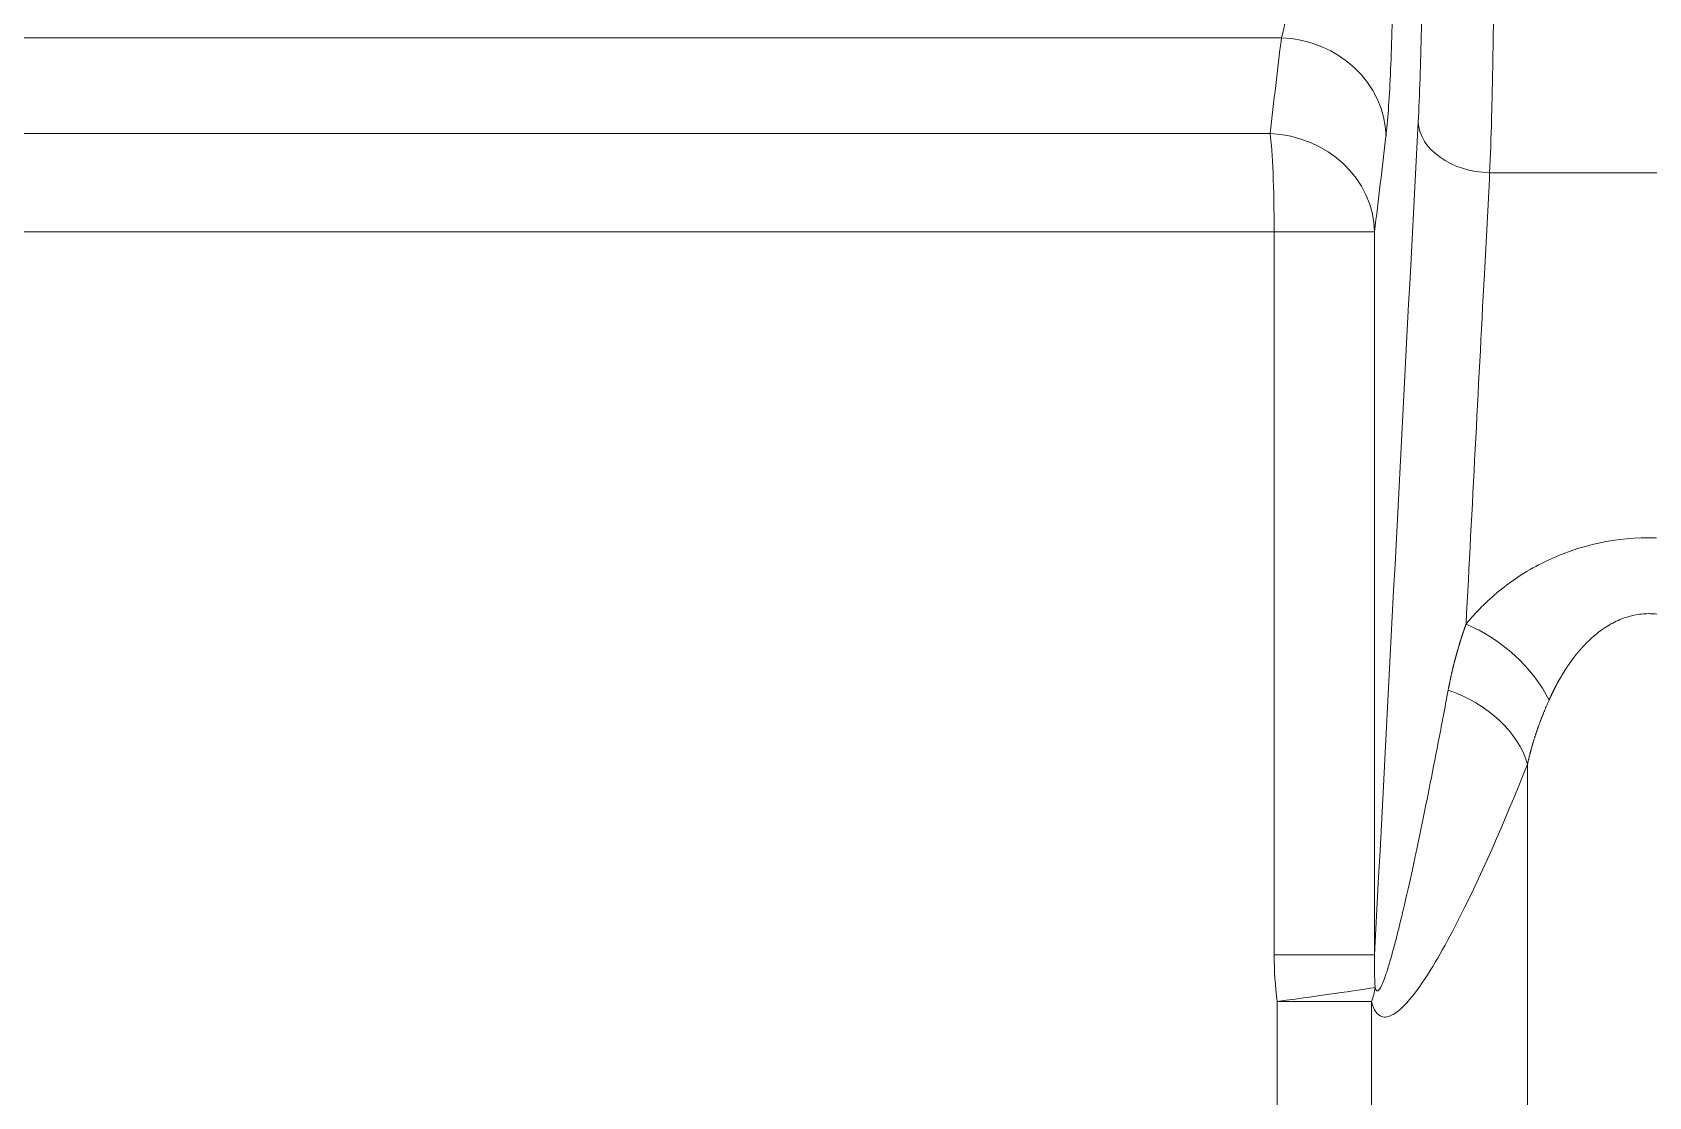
# Model space of a CAD drawing. Header units: millimetres. Extents: x 4664 to 8864, y -38 to 2932.
# Drawn here: x 7849.87 to 7869.52, y 1849.06 to 1862 of the extents above; entities that cross this region are included whole.
import ezdxf

# ---------------------------------------------------------------- set-up
doc = ezdxf.new("R2010")
doc.units = ezdxf.units.MM

msp = doc.modelspace()

# ---------------------------------------------------------------- linework, layer by layer
at = {"lineweight": 5}
for p, q in [((7865.057, 1861.933), (7809.648, 1861.933)), ((7864.92, 1860.768), (7812.983, 1860.768)), ((7812.571, 1859.573), (7866.19, 1859.573)), ((7864.969, 1859.573), (7864.969, 1850.783)), ((7866.19, 1850.783), (7866.19, 1859.573)), ((7868.051, 1823.71), (7868.051, 1853.103)), ((7864.969, 1850.783), (7866.19, 1850.783)), ((7865.007, 1850.215), (7865.007, 1848.517)), ((7865.007, 1850.215), (7866.152, 1850.215)), ((7866.152, 1848.517), (7866.152, 1850.215))]:
    msp.add_line(p, q, dxfattribs=at)
at = {"lineweight": 5, "extrusion": (0, 0, -1)}
for centre, major_axis, ratio, start_param, end_param in [((7865.025, 1860.738), (-1.297, 0.155), 0.914458, 1.486226, 3.011903), ((7867.59, 1860.907), (0.869, -0.046), 0.706622, 1.533781, 3.067562), ((7864.886, 1859.573), (0, -1.306), 0.063553, 3.557424, 4.712389), ((7864.886, 1859.573), (1.297, -0.155), 0.914527, 4.629402, 6.153446), ((7867.303, 1853.88), (1.01, -0.828), 0.611644, 4.247318, 5.353044), ((7866.824, 1853.103), (1.212, -0.485), 0.71441, 4.642637, 5.772482), ((7864.924, 1850.215), (1.294, 0.177), 0.008558, 0.183781, 1.508308), ((7864.924, 1850.215), (1.258, 0.351), 0.593796, 0.229116, 0.439042)]:
    msp.add_ellipse(centre, major_axis=major_axis, ratio=ratio, start_param=start_param, end_param=end_param, dxfattribs=at)
at = {"lineweight": 5}
for points, knots in [([(7867.59, 1866.448), (7867.607, 1866.043), (7867.621, 1865.556), (7867.634, 1864.77), (7867.638, 1864.496), (7867.643, 1863.934), (7867.644, 1863.652), (7867.644, 1863.084), (7867.643, 1862.796), (7867.638, 1862.238), (7867.634, 1861.967), (7867.625, 1861.44), (7867.62, 1861.186), (7867.606, 1860.714), (7867.599, 1860.495), (7867.59, 1860.292)], [0, 0, 0, 0, 0.25, 0.25, 0.375, 0.375, 0.5, 0.5, 0.625, 0.625, 0.75, 0.75, 0.875, 0.875, 1, 1, 1, 1]), ([(7866.721, 1860.907), (7866.729, 1861.07), (7866.737, 1861.245), (7866.75, 1861.622), (7866.756, 1861.826), (7866.765, 1862.247), (7866.768, 1862.464), (7866.773, 1862.911), (7866.774, 1863.141), (7866.774, 1863.823), (7866.77, 1864.281), (7866.751, 1865.119), (7866.738, 1865.507), (7866.721, 1865.832)], [0, 0, 0, 0, 0.125, 0.125, 0.25, 0.25, 0.375, 0.375, 0.5, 0.5, 0.75, 0.75, 1, 1, 1, 1]), ([(7866.329, 1860.738), (7866.35, 1860.91), (7866.368, 1861.165), (7866.39, 1861.647), (7866.396, 1861.82), (7866.407, 1862.192), (7866.411, 1862.391), (7866.42, 1863.001), (7866.421, 1863.435), (7866.416, 1864.06), (7866.412, 1864.267), (7866.404, 1864.657), (7866.399, 1864.842), (7866.392, 1865.017)], [0, 0, 0, 0, 0.25, 0.25, 0.375, 0.375, 0.5, 0.5, 0.75, 0.75, 0.875, 0.875, 1, 1, 1, 1]), ([(7865.15, 1864.269), (7865.155, 1864.221), (7865.159, 1864.171), (7865.167, 1864.067), (7865.17, 1864.014), (7865.177, 1863.906), (7865.179, 1863.851), (7865.183, 1863.739), (7865.185, 1863.682), (7865.188, 1863.567), (7865.189, 1863.51), (7865.19, 1863.395), (7865.19, 1863.337), (7865.189, 1863.223), (7865.188, 1863.166), (7865.186, 1863.082), (7865.185, 1863.054), (7865.184, 1863.012), (7865.183, 1862.991), (7865.183, 1862.967), (7865.182, 1862.955), (7865.182, 1862.949), (7865.182, 1862.946), (7865.182, 1862.945), (7865.182, 1862.944), (7865.182, 1862.944), (7865.182, 1862.943), (7865.179, 1862.889), (7865.177, 1862.836), (7865.171, 1862.73), (7865.167, 1862.678), (7865.16, 1862.577), (7865.155, 1862.527), (7865.148, 1862.454), (7865.146, 1862.431), (7865.142, 1862.396), (7865.14, 1862.378), (7865.138, 1862.358), (7865.137, 1862.348), (7865.136, 1862.343), (7865.136, 1862.341), (7865.136, 1862.34), (7865.135, 1862.339), (7865.135, 1862.339), (7865.135, 1862.339), (7865.135, 1862.339), (7865.135, 1862.338), (7865.135, 1862.338), (7865.13, 1862.299), (7865.125, 1862.26), (7865.114, 1862.184), (7865.107, 1862.148), (7865.094, 1862.079), (7865.087, 1862.047), (7865.073, 1861.986), (7865.065, 1861.958), (7865.057, 1861.933)], [0, 0, 0, 0, 0.0625, 0.0625, 0.125, 0.125, 0.1875, 0.1875, 0.25, 0.25, 0.3125, 0.3125, 0.375, 0.375, 0.4375, 0.4375, 0.46875, 0.46875, 0.484375, 0.492187, 0.496094, 0.498047, 0.499023, 0.499512, 0.499756, 0.499756, 0.5, 0.5, 0.5625, 0.5625, 0.625, 0.625, 0.6875, 0.6875, 0.71875, 0.71875, 0.734375, 0.742187, 0.746094, 0.748047, 0.749023, 0.749512, 0.749756, 0.749878, 0.749939, 0.749969, 0.749969, 0.75, 0.75, 0.8125, 0.8125, 0.875, 0.875, 0.9375, 0.9375, 1, 1, 1, 1]), ([(7867.59, 1860.292), (7867.569, 1859.881), (7867.547, 1859.471), (7867.451, 1857.642), (7867.377, 1856.223), (7867.303, 1854.804)], [0, 0, 0, 0, 0.224212, 0.224212, 1, 1, 1, 1]), ([(7871.745, 1854.804), (7871.51, 1855.091), (7871.208, 1855.348), (7870.447, 1855.736), (7869.99, 1855.855), (7869.051, 1855.854), (7868.598, 1855.735), (7868.031, 1855.446), (7867.859, 1855.331), (7867.555, 1855.083), (7867.42, 1854.947), (7867.303, 1854.804)], [0, 0, 0, 0, 0.25, 0.25, 0.5, 0.5, 0.75, 0.75, 0.875, 0.875, 1, 1, 1, 1]), ([(7867.303, 1854.804), (7867.302, 1854.801), (7867.299, 1854.795), (7867.296, 1854.785), (7867.293, 1854.776), (7867.29, 1854.767), (7867.286, 1854.758), (7867.283, 1854.748), (7867.28, 1854.739), (7867.277, 1854.73), (7867.274, 1854.721), (7867.271, 1854.711), (7867.268, 1854.702), (7867.264, 1854.693), (7867.261, 1854.684), (7867.258, 1854.674), (7867.255, 1854.665), (7867.252, 1854.656), (7867.249, 1854.646), (7867.246, 1854.637), (7867.243, 1854.628), (7867.24, 1854.619), (7867.237, 1854.609), (7867.234, 1854.6), (7867.232, 1854.591), (7867.229, 1854.581), (7867.226, 1854.572), (7867.223, 1854.563), (7867.22, 1854.553), (7867.217, 1854.544), (7867.215, 1854.535), (7867.212, 1854.525), (7867.209, 1854.516), (7867.206, 1854.507), (7867.204, 1854.497), (7867.201, 1854.488), (7867.198, 1854.478), (7867.195, 1854.469), (7867.193, 1854.46), (7867.19, 1854.45), (7867.188, 1854.441), (7867.185, 1854.432), (7867.182, 1854.422), (7867.18, 1854.413), (7867.177, 1854.403), (7867.175, 1854.394), (7867.172, 1854.384), (7867.17, 1854.375), (7867.167, 1854.366), (7867.165, 1854.356), (7867.162, 1854.347), (7867.16, 1854.337), (7867.157, 1854.328), (7867.155, 1854.318), (7867.153, 1854.309), (7867.15, 1854.299), (7867.148, 1854.29), (7867.146, 1854.28), (7867.143, 1854.271), (7867.141, 1854.261), (7867.139, 1854.252), (7867.136, 1854.242), (7867.134, 1854.233), (7867.132, 1854.223), (7867.13, 1854.214), (7867.128, 1854.204), (7867.125, 1854.194), (7867.123, 1854.185), (7867.121, 1854.175), (7867.119, 1854.166), (7867.117, 1854.156), (7867.115, 1854.146), (7867.113, 1854.137), (7867.111, 1854.127), (7867.109, 1854.117), (7867.107, 1854.108), (7867.105, 1854.098), (7867.103, 1854.089), (7867.101, 1854.079), (7867.099, 1854.069), (7867.097, 1854.059), (7867.095, 1854.05), (7867.093, 1854.04), (7867.091, 1854.03), (7867.089, 1854.021), (7867.087, 1854.011), (7867.086, 1854.004), (7867.086, 1854.001)], [0, 0, 0, 0, 0.011484, 0.022975, 0.034471, 0.045974, 0.057482, 0.068997, 0.080518, 0.092045, 0.103579, 0.115118, 0.126664, 0.138216, 0.149775, 0.16134, 0.172911, 0.184488, 0.196072, 0.207662, 0.219259, 0.230862, 0.242472, 0.254088, 0.265711, 0.27734, 0.288976, 0.300619, 0.312268, 0.323924, 0.335586, 0.347255, 0.358931, 0.370614, 0.382303, 0.393999, 0.405702, 0.417412, 0.429128, 0.440852, 0.452582, 0.46432, 0.476064, 0.487815, 0.499573, 0.511338, 0.52311, 0.53489, 0.546676, 0.558469, 0.57027, 0.582077, 0.593892, 0.605714, 0.617543, 0.629379, 0.641223, 0.653074, 0.664932, 0.676797, 0.68867, 0.70055, 0.712437, 0.724332, 0.736234, 0.748144, 0.760061, 0.771986, 0.783918, 0.795857, 0.807805, 0.819759, 0.831722, 0.843691, 0.855669, 0.867654, 0.879647, 0.891647, 0.903655, 0.915671, 0.927695, 0.939726, 0.951765, 0.963812, 0.975867, 0.98793, 1, 1, 1, 1]), ([(7868.312, 1853.88), (7868.313, 1853.883), (7868.316, 1853.888), (7868.319, 1853.895), (7868.322, 1853.902), (7868.326, 1853.909), (7868.329, 1853.917), (7868.332, 1853.924), (7868.335, 1853.931), (7868.339, 1853.938), (7868.342, 1853.945), (7868.346, 1853.952), (7868.349, 1853.959), (7868.352, 1853.966), (7868.356, 1853.973), (7868.359, 1853.98), (7868.362, 1853.987), (7868.366, 1853.994), (7868.369, 1854.001), (7868.373, 1854.008), (7868.376, 1854.014), (7868.38, 1854.021), (7868.383, 1854.028), (7868.387, 1854.035), (7868.39, 1854.041), (7868.394, 1854.048), (7868.397, 1854.055), (7868.401, 1854.061), (7868.404, 1854.068), (7868.408, 1854.075), (7868.411, 1854.081), (7868.415, 1854.088), (7868.418, 1854.094), (7868.422, 1854.101), (7868.425, 1854.107), (7868.429, 1854.113), (7868.433, 1854.12), (7868.436, 1854.126), (7868.44, 1854.132), (7868.443, 1854.139), (7868.447, 1854.145), (7868.451, 1854.151), (7868.454, 1854.158), (7868.458, 1854.164), (7868.461, 1854.17), (7868.465, 1854.176), (7868.469, 1854.182), (7868.472, 1854.188), (7868.476, 1854.194), (7868.48, 1854.2), (7868.483, 1854.206), (7868.487, 1854.212), (7868.491, 1854.218), (7868.495, 1854.224), (7868.498, 1854.23), (7868.502, 1854.236), (7868.506, 1854.242), (7868.51, 1854.248), (7868.513, 1854.254), (7868.517, 1854.26), (7868.521, 1854.265), (7868.525, 1854.271), (7868.528, 1854.277), (7868.532, 1854.282), (7868.536, 1854.288), (7868.54, 1854.294), (7868.543, 1854.299), (7868.547, 1854.305), (7868.551, 1854.31), (7868.555, 1854.316), (7868.559, 1854.321), (7868.563, 1854.327), (7868.566, 1854.332), (7868.57, 1854.338), (7868.574, 1854.343), (7868.578, 1854.349), (7868.582, 1854.354), (7868.586, 1854.359), (7868.589, 1854.364), (7868.593, 1854.37), (7868.597, 1854.375), (7868.601, 1854.38), (7868.605, 1854.385), (7868.609, 1854.39), (7868.613, 1854.396), (7868.617, 1854.401), (7868.621, 1854.406), (7868.625, 1854.411), (7868.628, 1854.416), (7868.632, 1854.421), (7868.636, 1854.426), (7868.64, 1854.431), (7868.644, 1854.436), (7868.648, 1854.441), (7868.652, 1854.445), (7868.656, 1854.45), (7868.66, 1854.455), (7868.664, 1854.46), (7868.668, 1854.465), (7868.672, 1854.469), (7868.676, 1854.474), (7868.68, 1854.479), (7868.684, 1854.483), (7868.688, 1854.488), (7868.692, 1854.493), (7868.696, 1854.497), (7868.7, 1854.502), (7868.704, 1854.506), (7868.708, 1854.511), (7868.712, 1854.515), (7868.716, 1854.52), (7868.72, 1854.524), (7868.724, 1854.529), (7868.728, 1854.533), (7868.732, 1854.537), (7868.736, 1854.542), (7868.74, 1854.546), (7868.744, 1854.55), (7868.748, 1854.554), (7868.752, 1854.559), (7868.78, 1854.588), (7868.834, 1854.64), (7868.916, 1854.708), (7869, 1854.767), (7869.085, 1854.818), (7869.172, 1854.859), (7869.259, 1854.891), (7869.347, 1854.914), (7869.434, 1854.928), (7869.494, 1854.931), (7869.55, 1854.931), (7869.603, 1854.929), (7869.682, 1854.918), (7869.761, 1854.899), (7869.84, 1854.873), (7869.918, 1854.84), (7869.996, 1854.799), (7870.072, 1854.751), (7870.147, 1854.695), (7870.221, 1854.632), (7870.271, 1854.584), (7870.3, 1854.554), (7870.308, 1854.545), (7870.317, 1854.537), (7870.325, 1854.528), (7870.333, 1854.519), (7870.341, 1854.509), (7870.35, 1854.5), (7870.358, 1854.491), (7870.366, 1854.481), (7870.374, 1854.472), (7870.382, 1854.462), (7870.39, 1854.452), (7870.398, 1854.442), (7870.407, 1854.432), (7870.415, 1854.422), (7870.423, 1854.412), (7870.431, 1854.401), (7870.439, 1854.391), (7870.447, 1854.38), (7870.455, 1854.37), (7870.463, 1854.359), (7870.47, 1854.348), (7870.478, 1854.337), (7870.486, 1854.326), (7870.494, 1854.314), (7870.502, 1854.303), (7870.51, 1854.292), (7870.517, 1854.28), (7870.525, 1854.268), (7870.533, 1854.256), (7870.541, 1854.244), (7870.548, 1854.232), (7870.556, 1854.22), (7870.563, 1854.208), (7870.571, 1854.196), (7870.579, 1854.183), (7870.586, 1854.171), (7870.594, 1854.158), (7870.601, 1854.145), (7870.608, 1854.132), (7870.616, 1854.119), (7870.623, 1854.106), (7870.63, 1854.093), (7870.638, 1854.079), (7870.645, 1854.066), (7870.652, 1854.052), (7870.659, 1854.039), (7870.666, 1854.025), (7870.674, 1854.011), (7870.681, 1853.997), (7870.688, 1853.983), (7870.695, 1853.968), (7870.701, 1853.954), (7870.708, 1853.939), (7870.715, 1853.925), (7870.722, 1853.91), (7870.729, 1853.895), (7870.733, 1853.885), (7870.736, 1853.88)], [0, 0, 0, 0, 0.002475, 0.004943, 0.007405, 0.00986, 0.012308, 0.014749, 0.017185, 0.019613, 0.022035, 0.02445, 0.026859, 0.029261, 0.031656, 0.034045, 0.036427, 0.038803, 0.041172, 0.043535, 0.045891, 0.04824, 0.050583, 0.052919, 0.055249, 0.057572, 0.059889, 0.062199, 0.064503, 0.0668, 0.069091, 0.071375, 0.073652, 0.075924, 0.078188, 0.080446, 0.082698, 0.084943, 0.087182, 0.089414, 0.09164, 0.09386, 0.096073, 0.098279, 0.100479, 0.102673, 0.10486, 0.107041, 0.109215, 0.111383, 0.113545, 0.1157, 0.117849, 0.119991, 0.122127, 0.124257, 0.12638, 0.128497, 0.130608, 0.132712, 0.13481, 0.136902, 0.138988, 0.141067, 0.143139, 0.145206, 0.147266, 0.14932, 0.151368, 0.153409, 0.155444, 0.157473, 0.159496, 0.161512, 0.163522, 0.165526, 0.167524, 0.169515, 0.171501, 0.17348, 0.175453, 0.17742, 0.17938, 0.181335, 0.183283, 0.185225, 0.187162, 0.189091, 0.191015, 0.192933, 0.194845, 0.19675, 0.19865, 0.200543, 0.202431, 0.204312, 0.206188, 0.208057, 0.20992, 0.211778, 0.213629, 0.215474, 0.217314, 0.219147, 0.220975, 0.222796, 0.224612, 0.226421, 0.228225, 0.230023, 0.231815, 0.233601, 0.235381, 0.237156, 0.238924, 0.240687, 0.242444, 0.244195, 0.24594, 0.24768, 0.249413, 0.282469, 0.313857, 0.343696, 0.372124, 0.399303, 0.425415, 0.450668, 0.47529, 0.499526, 0.499992, 0.521832, 0.543962, 0.566565, 0.589811, 0.613859, 0.638851, 0.664914, 0.69216, 0.720687, 0.750581, 0.754142, 0.757728, 0.761339, 0.764974, 0.768634, 0.772319, 0.776029, 0.779763, 0.783523, 0.787308, 0.791118, 0.794954, 0.798815, 0.802701, 0.806614, 0.810551, 0.814515, 0.818504, 0.82252, 0.826561, 0.830628, 0.834722, 0.838842, 0.842988, 0.84716, 0.851359, 0.855584, 0.859836, 0.864114, 0.868419, 0.872751, 0.877109, 0.881495, 0.885907, 0.890346, 0.894812, 0.899305, 0.903826, 0.908373, 0.912948, 0.91755, 0.922179, 0.926836, 0.93152, 0.936232, 0.940971, 0.945737, 0.950531, 0.955353, 0.960203, 0.96508, 0.969985, 0.974918, 0.979878, 0.984867, 0.989883, 0.994928, 1, 1, 1, 1]), ([(7867.086, 1854.001), (7867.044, 1853.779), (7867.004, 1853.568), (7866.927, 1853.168), (7866.89, 1852.98), (7866.819, 1852.627), (7866.785, 1852.461), (7866.737, 1852.229), (7866.722, 1852.155), (7866.699, 1852.047), (7866.688, 1851.995), (7866.675, 1851.935), (7866.668, 1851.906), (7866.665, 1851.891), (7866.664, 1851.884), (7866.663, 1851.88), (7866.662, 1851.878), (7866.662, 1851.877), (7866.662, 1851.877), (7866.662, 1851.877), (7866.662, 1851.877), (7866.662, 1851.876), (7866.662, 1851.876), (7866.662, 1851.876), (7866.662, 1851.876), (7866.662, 1851.876), (7866.618, 1851.672), (7866.577, 1851.49), (7866.519, 1851.247), (7866.501, 1851.171), (7866.475, 1851.066), (7866.462, 1851.015), (7866.448, 1850.959), (7866.44, 1850.931), (7866.437, 1850.918), (7866.435, 1850.911), (7866.434, 1850.908), (7866.434, 1850.907), (7866.434, 1850.906), (7866.434, 1850.905), (7866.434, 1850.905), (7866.434, 1850.905), (7866.433, 1850.905), (7866.433, 1850.905), (7866.433, 1850.905), (7866.433, 1850.905), (7866.433, 1850.905), (7866.433, 1850.905), (7866.402, 1850.785), (7866.373, 1850.685), (7866.321, 1850.523), (7866.299, 1850.461), (7866.259, 1850.375), (7866.242, 1850.351), (7866.215, 1850.341), (7866.204, 1850.355), (7866.197, 1850.387)], [0, 0, 0, 0, 0.125, 0.125, 0.25, 0.25, 0.375, 0.375, 0.4375, 0.4375, 0.46875, 0.484375, 0.492187, 0.496094, 0.498047, 0.499023, 0.499512, 0.499756, 0.499878, 0.499939, 0.499969, 0.499985, 0.499992, 0.499996, 0.499996, 0.5, 0.5, 0.625, 0.625, 0.6875, 0.6875, 0.71875, 0.734375, 0.742187, 0.746094, 0.748047, 0.749023, 0.749512, 0.749756, 0.749878, 0.749939, 0.749969, 0.749985, 0.749992, 0.749996, 0.749998, 0.749998, 0.75, 0.75, 0.8125, 0.8125, 0.875, 0.875, 0.9375, 0.9375, 1, 1, 1, 1]), ([(7868.051, 1853.103), (7868.052, 1853.106), (7868.053, 1853.112), (7868.055, 1853.121), (7868.057, 1853.13), (7868.059, 1853.139), (7868.061, 1853.148), (7868.064, 1853.157), (7868.066, 1853.166), (7868.068, 1853.176), (7868.07, 1853.185), (7868.072, 1853.194), (7868.075, 1853.204), (7868.077, 1853.213), (7868.079, 1853.222), (7868.082, 1853.232), (7868.084, 1853.241), (7868.087, 1853.251), (7868.089, 1853.261), (7868.092, 1853.27), (7868.095, 1853.28), (7868.097, 1853.29), (7868.1, 1853.3), (7868.103, 1853.309), (7868.106, 1853.319), (7868.108, 1853.329), (7868.111, 1853.339), (7868.114, 1853.349), (7868.117, 1853.359), (7868.12, 1853.37), (7868.123, 1853.38), (7868.126, 1853.39), (7868.13, 1853.4), (7868.133, 1853.411), (7868.136, 1853.421), (7868.139, 1853.431), (7868.143, 1853.442), (7868.146, 1853.452), (7868.15, 1853.463), (7868.153, 1853.474), (7868.157, 1853.484), (7868.16, 1853.495), (7868.164, 1853.505), (7868.167, 1853.515), (7868.171, 1853.526), (7868.175, 1853.537), (7868.179, 1853.548), (7868.183, 1853.559), (7868.187, 1853.57), (7868.191, 1853.582), (7868.195, 1853.594), (7868.2, 1853.606), (7868.204, 1853.619), (7868.209, 1853.631), (7868.214, 1853.644), (7868.219, 1853.657), (7868.224, 1853.67), (7868.23, 1853.684), (7868.235, 1853.698), (7868.241, 1853.712), (7868.246, 1853.726), (7868.252, 1853.74), (7868.258, 1853.755), (7868.264, 1853.77), (7868.271, 1853.785), (7868.277, 1853.8), (7868.284, 1853.816), (7868.291, 1853.832), (7868.298, 1853.848), (7868.305, 1853.864), (7868.31, 1853.875), (7868.312, 1853.88)], [0, 0, 0, 0, 0.011212, 0.02249, 0.033833, 0.045243, 0.056718, 0.06826, 0.079867, 0.091541, 0.103281, 0.115086, 0.126958, 0.138895, 0.150899, 0.162969, 0.175105, 0.187307, 0.199575, 0.211909, 0.224309, 0.236775, 0.249307, 0.261906, 0.274571, 0.287301, 0.300098, 0.312962, 0.325891, 0.338886, 0.351948, 0.365076, 0.37827, 0.39153, 0.404857, 0.41825, 0.431709, 0.445234, 0.458825, 0.472483, 0.486207, 0.499997, 0.513017, 0.526338, 0.539961, 0.553885, 0.568111, 0.582639, 0.597468, 0.612598, 0.62803, 0.643764, 0.659799, 0.676135, 0.692774, 0.709714, 0.726955, 0.744498, 0.762342, 0.780488, 0.798936, 0.817685, 0.836736, 0.856089, 0.875743, 0.895698, 0.915955, 0.936514, 0.957375, 0.978536, 1, 1, 1, 1]), ([(7866.152, 1850.215), (7866.181, 1850.108), (7866.228, 1850.051), (7866.322, 1850.016), (7866.369, 1850.031), (7866.507, 1850.109), (7866.595, 1850.208), (7866.85, 1850.541), (7867.01, 1850.824), (7867.477, 1851.721), (7867.768, 1852.396), (7868.051, 1853.103)], [0, 0, 0, 0, 0.0625, 0.0625, 0.125, 0.125, 0.25, 0.25, 0.5, 0.5, 1, 1, 1, 1]), ([(7866.197, 1850.387), (7866.197, 1850.39), (7866.196, 1850.397), (7866.196, 1850.407), (7866.195, 1850.417), (7866.195, 1850.427), (7866.194, 1850.437), (7866.194, 1850.447), (7866.193, 1850.457), (7866.193, 1850.468), (7866.192, 1850.478), (7866.192, 1850.489), (7866.192, 1850.5), (7866.191, 1850.511), (7866.191, 1850.521), (7866.191, 1850.532), (7866.19, 1850.543), (7866.19, 1850.555), (7866.19, 1850.566), (7866.19, 1850.577), (7866.19, 1850.588), (7866.189, 1850.6), (7866.189, 1850.612), (7866.189, 1850.623), (7866.189, 1850.635), (7866.189, 1850.647), (7866.189, 1850.659), (7866.189, 1850.671), (7866.189, 1850.683), (7866.189, 1850.695), (7866.189, 1850.707), (7866.189, 1850.72), (7866.189, 1850.732), (7866.19, 1850.745), (7866.19, 1850.757), (7866.19, 1850.77), (7866.19, 1850.779), (7866.19, 1850.783)], [0, 0, 0, 0, 0.024731, 0.049688, 0.07487, 0.100279, 0.125913, 0.151773, 0.177859, 0.204171, 0.230708, 0.257472, 0.284462, 0.311677, 0.339118, 0.366786, 0.394679, 0.422798, 0.451143, 0.479714, 0.508511, 0.537534, 0.566783, 0.596258, 0.625959, 0.655886, 0.686039, 0.716418, 0.747023, 0.777854, 0.808911, 0.840194, 0.871703, 0.903438, 0.9354, 0.967587, 1, 1, 1, 1])]:
    msp.add_open_spline(points, degree=3, knots=knots, dxfattribs=at)
for points in [[(7865.057, 1861.933), (7865.011, 1861.545), (7864.965, 1861.156), (7864.92, 1860.768)], [(7866.19, 1850.783), (7866.367, 1854.158), (7866.544, 1857.532), (7866.721, 1860.907)], [(7866.19, 1859.573), (7866.237, 1859.962), (7866.283, 1860.35), (7866.329, 1860.738)], [(7871.458, 1860.292), (7870.168, 1860.292), (7868.879, 1860.292), (7867.59, 1860.292)], [(7864.969, 1850.783), (7864.969, 1850.593), (7864.981, 1850.403), (7865.007, 1850.215)]]:
    msp.add_open_spline(points, degree=3, dxfattribs=at)

doc.saveas('drawing.dxf')
